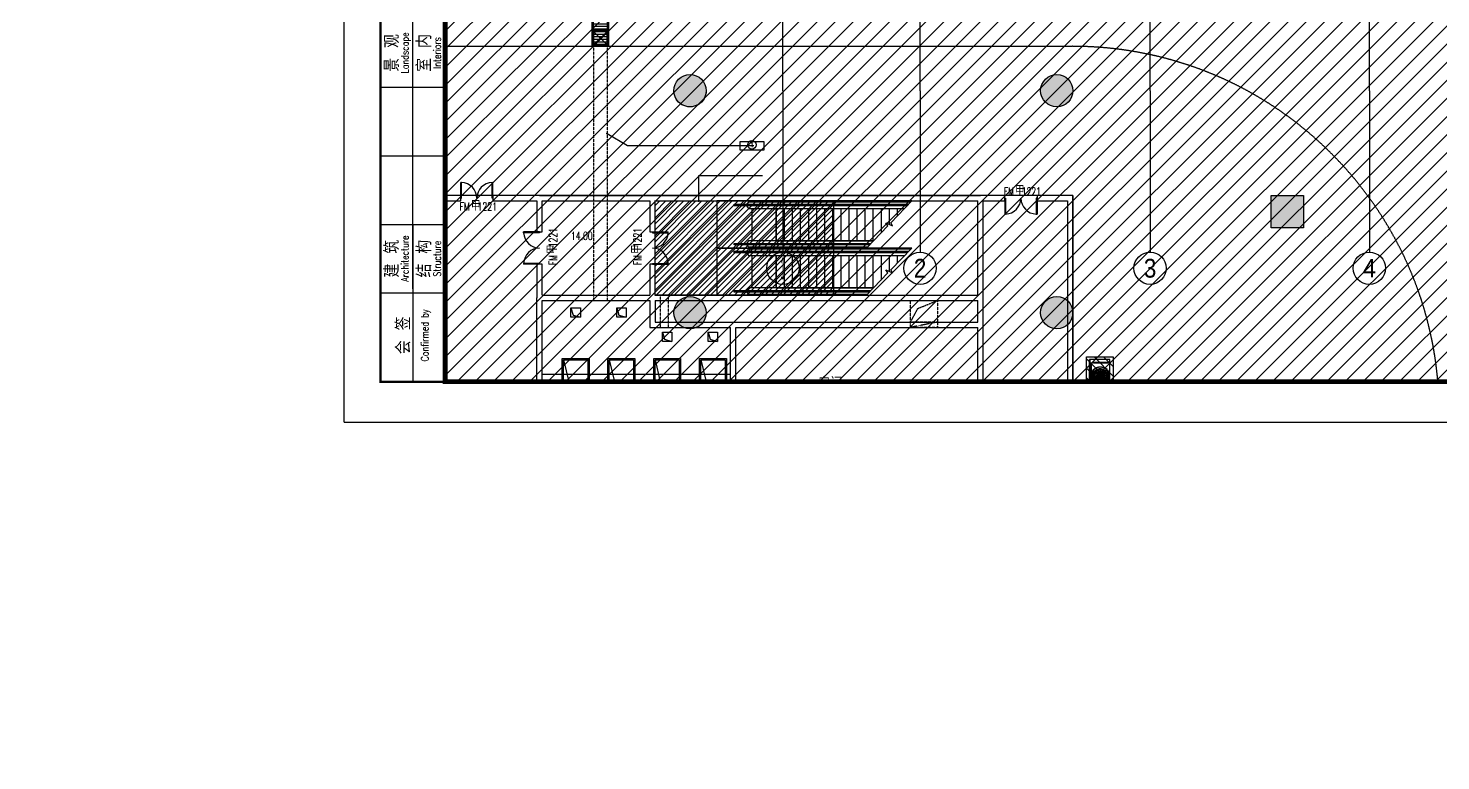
# Model space of a CAD drawing. Extents: x -12047294 to -5625356, y -1456591 to -622873.
# Drawn here: x -5837490 to -5784985, y -781285 to -754052 of the extents above; entities that cross this region are included whole.
import ezdxf
from ezdxf.enums import TextEntityAlignment as Align
from ezdxf.xclip import XClip

# ---------------------------------------------------------------- set-up
doc = ezdxf.new("R2010")
doc.units = 0
doc.header["$LTSCALE"] = 10
doc.header["$MEASUREMENT"] = 0
doc.header["$XCLIPFRAME"] = 2
for name, pattern in [('_DASH', [0.425, 0.3, -0.125]), ('_虚线L', [0.375, 0.25, -0.125]), ('CONTINOUS', [0]), ('DOTE', [2.42, 2, -0.2, 0.02, -0.2])]:
    doc.linetypes.add(name, pattern=pattern)
for name, color, linetype in [('A-DIM2_其他标注_', 3, 'Continuous'), ('A-DIMAXIS', 3, 'Continuous'), ('A-DITCH_路边沟_', 154, 'Continuous'), ('A-LINE_车行道边线_', 6, 'Continuous'), ('A-PUB_HATCH', 8, 'Continuous'), ('A-STRUCTURE_结构线_', 40, 'CONTINOUS'), ('A-TEXTROOM-报建', 210, 'Continuous'), ('A2-边沟', 152, 'Continuous'), ('AXIS_TEXT', 7, 'Continuous'), ('colu', 3, 'Continuous'), ('DIM_MODI', 6, 'Continuous'), ('DOOR_FIRE_TEXT', 7, 'Continuous'), ('DOTE', 9, 'DOTE'), ('S-1灭火器', 4, 'Continuous'), ('SPACE', 7, 'Continuous'), ('STAIR', 5, 'Continuous'), ('V-DLJ-SB', 12, 'Continuous'), ('V-基础及预埋', 6, 'Continuous'), ('WALL', 2, 'Continuous'), ('WINDOW', 4, 'Continuous'), ('图框', 7, 'Continuous'), ('泵房', 20, 'Continuous')]:
    doc.layers.add(name, color=color, linetype=linetype)
doc.styles.add('_TCH_AXIS', font='tjromand.shx', dxfattribs={"bigfont": 'tjhts.shx'})
doc.styles.add('_TCH_SPACE', font='tjromans.shx', dxfattribs={"height": 5, "bigfont": 'tjhztxt.shx'})
doc.styles.add('_TCH_WINDOW', font='tjromans.shx', dxfattribs={"width": 0.7, "height": 3.5, "bigfont": 'tjhztxt.shx'})
doc.styles.add('COMPLEX', font='COMPLEX')
doc.styles.add('SMEDI', font='simplex.shx', dxfattribs={"width": 0.75, "bigfont": 'tjhts.shx'})
doc.styles.add('TKZ1_tjhts.shx', font='tjromant.shx', dxfattribs={"bigfont": 'tjhts.shx'})
doc.styles.add('TKZ2_tjkts.shx', font='tjromant.shx', dxfattribs={"bigfont": 'tjkts.shx'})

# ---------------------------------------------------------------- blocks, each defined once
blk = doc.blocks.new('灭火器')
at = {"layer": 'S-1灭火器'}
blk.add_lwpolyline([(-450, 0), (450, 0), (450, 300), (-450, 300)], close=True, dxfattribs=at)
blk.add_circle((1, 186), 158, dxfattribs=at)
at = {"layer": 'S-1灭火器', "style": 'SMEDI', "width": 1.928571}
blk.add_text('1', height=180, dxfattribs=at).set_placement((-27, 96), (30, 96), align=Align.FIT)
blk = doc.blocks.new('A$C07DF311E')
at = {"layer": 'V-DLJ-SB'}
for p, q in [((-1210, -255), (-1210, 453)), ((-1209, 453), (-1210, 453)), ((-1209, 454), (-1, 454)), ((-1209, 453), (-1209, 454)), ((-1208, 482), (-2, 482)), ((-1208, 482), (-1208, 454)), ((-1206, 454), (-1206, 482)), ((-1111, 332), (-1111, -196)), ((-1108, 332), (-1108, -196)), ((-1094, 332), (-1094, -196)), ((-1091, 332), (-1091, -196)), ((-1001, 442), (-684, 442)), ((-1001, 439), (-513, 439)), ((-1001, 425), (-740, 425)), ((-1001, 422), (-463, 422)), ((-962, 475), (-940, 475)), ((-940, 459), (-962, 459)), ((-908, 89), (-644, 89)), ((-889, 85), (-644, 85)), ((-817, 301), (-633, 112)), ((-814, 303), (-631, 114)), ((-806, -115), (-635, 61)), ((-803, -117), (-633, 58)), ((-209, 425), (-740, 425)), ((-209, 442), (-684, 442)), ((-643, 89), (-625, 89)), ((-643, 85), (-625, 85)), ((-634, 62), (-622, 74)), ((-633, 111), (-620, 98)), ((-632, 59), (-620, 71)), ((-630, 113), (-617, 100)), ((-624, 89), (-614, 89)), ((-624, 85), (-614, 85)), ((-621, 75), (-613, 84)), ((-619, 97), (-613, 91)), ((-619, 72), (-610, 81)), ((-616, 99), (-610, 93)), ((-614, 85), (-614, 89)), ((-613, 91), (-610, 93)), ((-613, 84), (-610, 81)), ((-609, 383), (-609, 120)), ((-609, 119), (-609, 101)), ((-609, 100), (-609, 80)), ((-609, 66), (-609, 80)), ((-609, 46), (-609, 65)), ((-609, -200), (-609, 45)), ((-605, 383), (-605, 120)), ((-605, 118), (-605, 100)), ((-605, 98), (-605, 80)), ((-605, 65), (-605, 80)), ((-605, 46), (-605, 64)), ((-605, -200), (-605, 45)), ((-601, 95), (-604, 93)), ((-601, 91), (-604, 93)), ((-601, 84), (-604, 81)), ((-591, 68), (-604, 81)), ((-588, 109), (-601, 96)), ((-600, 92), (-601, 91)), ((-588, 70), (-601, 84)), ((-600, 89), (-600, 85)), ((-599, 89), (-600, 89)), ((-580, 85), (-600, 85)), ((-586, 106), (-599, 93)), ((-580, 89), (-597, 89)), ((-577, 54), (-590, 67)), ((-404, 299), (-587, 110)), ((-575, 56), (-587, 69)), ((-401, 296), (-585, 107)), ((-315, 89), (-578, 89)), ((-561, 85), (-578, 85)), ((-406, -122), (-576, 53)), ((-403, -120), (-574, 55)), ((-315, 85), (-560, 85)), ((-551, 89), (-552, 89)), ((-209, 439), (-513, 439)), ((-209, 422), (-463, 422)), ((-248, 475), (-270, 475)), ((-270, 459), (-248, 459)), ((-119, 332), (-119, -196)), ((-116, 332), (-116, -196)), ((-102, 332), (-102, -196)), ((-99, 332), (-99, -196)), ((-4, 454), (-4, 482)), ((-2, 482), (-2, 454)), ((-1, 453), (-1, 454)), ((-1, 453), (0, 453)), ((0, -255), (0, 453)), ((1, 453), (0, 453)), ((1, 453), (1, 454)), ((2, 482), (2, 454)), ((4, 454), (4, 482)), ((-1209, -255), (-1210, -255)), ((-1209, -256), (-1209, -255)), ((-5, -256), (-1209, -256)), ((-1208, -268), (-1208, -256)), ((-1208, -268), (-581, -268)), ((-1206, -256), (-1206, -268)), ((-1206, -256), (-1021, -256)), ((-1064, -251), (-1086, -251)), ((-1064, -261), (-1086, -261)), ((-1075, -261), (-1075, -284)), ((-864, -151), (-853, -140)), ((-864, -151), (-862, -153)), ((-854, -170), (-864, -160)), ((-862, -153), (-851, -142)), ((-848, -157), (-851, -154)), ((-848, -154), (-851, -157)), ((-848, -157), (-851, -154)), ((-848, -154), (-851, -157)), ((-827, -144), (-849, -144)), ((-836, -157), (-847, -168)), ((-847, -168), (-845, -170)), ((-845, -170), (-834, -159)), ((-838, -155), (-838, -133)), ((-833, -142), (-829, -139)), ((-833, -148), (-827, -141)), ((-827, -136), (-820, -129)), ((-824, -139), (-817, -132)), ((-819, -128), (-807, -116)), ((-816, -131), (-804, -118)), ((-805, -245), (-809, -241)), ((-805, -241), (-809, -245)), ((-609, -219), (-609, -201)), ((-609, -226), (-609, -220)), ((-609, -233), (-609, -230)), ((-605, -233), (-609, -233)), ((-605, -219), (-605, -201)), ((-605, -226), (-605, -220)), ((-605, -233), (-605, -230)), ((-581, -268), (-2, -268)), ((-405, -245), (-409, -241)), ((-405, -241), (-409, -245)), ((-387, -144), (-365, -144)), ((-369, -170), (-380, -159)), ((-378, -157), (-367, -168)), ((-376, -155), (-376, -133)), ((-372, -163), (-374, -165)), ((-367, -168), (-369, -170)), ((-363, -157), (-366, -154)), ((-363, -154), (-366, -157)), ((-363, -157), (-366, -154)), ((-363, -154), (-366, -157)), ((-352, -153), (-363, -142)), ((-350, -151), (-361, -140)), ((-360, -170), (-350, -160)), ((-350, -151), (-352, -153)), ((-1, -256), (-189, -256)), ((-146, -251), (-124, -251)), ((-146, -261), (-124, -261)), ((-4, -256), (-4, -268)), ((-2, -268), (-2, -256)), ((-1, -256), (-1, -255)), ((-1, -255), (0, -255)), ((1, -255), (0, -255)), ((1, -256), (1, -255)), ((2, -268), (2, -256)), ((4, -256), (4, -268))]:
    blk.add_line(p, q, dxfattribs=at)
for centre, radius in [((-607, 87), 335), ((-607, 87), 270), ((-607, 87), 225), ((-607, 87), 180), ((-607, 87), 135), ((-607, 87), 90), ((-607, 87), 45), ((-850, -156), 5.4), ((-850, -156), 5.4), ((-838, -144), 4.23), ((-838, -144), 4.23), ((-807, -243), 6), ((-407, -243), 6), ((-376, -144), 4.23), ((-376, -144), 4.23), ((-364, -156), 5.4), ((-364, -156), 5.4)]:
    blk.add_circle(centre, radius, dxfattribs=at)
for centre, radius, start, end in [((-1001, 332), 110, 90, 180), ((-1001, 332), 107, 90, 180), ((-1001, 332), 93, 90, 180), ((-1001, 332), 90, 90, 180), ((-962, 467), 7.99, 154.849, 270), ((-962, 467), 7.99, 90, 154.849), ((-940, 467), 7.99, 25.151, 90), ((-940, 467), 7.99, 270, 25.151), ((-607, 87), 328, 133.9428, 223.9452), ((-608, 90), 325, 43.3136, 134.1785), ((-611, 87), 32.4, 0, 180), ((-611, 87), 13.5, 0, 180), ((-602, 87), 22.9, 180, 0), ((-607, 87), 327, 313.895, 43.895), ((-270, 467), 7.99, 154.849, 270), ((-270, 467), 7.99, 90, 154.849), ((-248, 467), 7.99, 25.151, 90), ((-248, 467), 7.99, 270, 25.151), ((-209, 332), 110, 0, 90), ((-209, 332), 107, 0, 90), ((-209, 332), 93, 0, 90), ((-209, 332), 90, 0, 90), ((-1101, -196), 10, 180, 0), ((-1101, -196), 7, 180, 0), ((-1086, -259), 7.99, 90, 158.736), ((-1086, -253), 7.99, 201.264, 270), ((-1064, -259), 7.99, 21.264, 90), ((-1064, -253), 7.99, 270, 338.736), ((-860, -156), 6.3, 135, 225), ((-850, -166), 6.3, 225, 315), ((-607, 87), 327, 226.105, 313.895), ((-364, -166), 6.3, 225, 315), ((-354, -156), 6.3, 315.2435, 45.2435), ((-146, -259), 7.99, 90, 158.736), ((-146, -253), 7.99, 201.264, 270), ((-124, -259), 7.99, 21.264, 90), ((-124, -253), 7.99, 270, 338.736), ((-109, -196), 10, 180, 0), ((-109, -196), 7, 180, 0)]:
    blk.add_arc(centre, radius, start, end, dxfattribs=at)
blk = doc.blocks.new('CX-DLJ')
at = {"layer": 'V-基础及预埋'}
h = blk.add_hatch(dxfattribs=at)
h.set_pattern_fill('ANSI31', color=256, scale=2000)
h.set_pattern_definition([(45, (-1592892.57, -2328708.7), (-176.776695, 176.776695), [])])
h.paths.add_polyline_path([(0, 1000), (1400, 1000), (1400, 0), (0, 0)])
blk.add_lwpolyline([(0, 1000), (1400, 1000), (1400, 0), (0, 0)], close=True, dxfattribs=at)
at = {"layer": 'V-DLJ-SB', "rotation": 180.0000000007888}
blk.add_blockref('A$C07DF311E', (95, 599), dxfattribs=at)
blk = doc.blocks.new('A$C4A357030')
at = {"layer": 'colu', "color": 154}
blk.add_lwpolyline([(-600, 0, 1), (600, 0, 1)], format="xyb", close=True, dxfattribs=at)
blk = doc.blocks.new('A$C4EC52655')
for p in [(0, 0), (12000, 0), (0, -8254)]:
    blk.add_blockref('A$C4A357030', p)
for p, xscale, rotation in [((24000, 0), -1, 3.49607e-11), ((24000, -8254), -1, 1.233053e-10), ((0, -15747), -1, 179.9999999999764), ((0, -24001), -0.9999999999999998, 179.9999999998888), ((12000, -24001), -0.9999999999999998, 179.9999999998888)]:
    blk.add_blockref('A$C4A357030', p, dxfattribs=dict(xscale=xscale, rotation=rotation))
for p, rotation in [((24000, -15747), 180.0000000001469), ((24000, -24001), 179.9999999998539)]:
    blk.add_blockref('A$C4A357030', p, dxfattribs=dict(rotation=rotation))
blk = doc.blocks.new('FDFe23wdwd3234')
at = {"layer": 'A-PUB_HATCH'}
h = blk.add_hatch(dxfattribs=at)
h.set_pattern_fill('LINE', color=156, scale=100)
h.set_pattern_definition([(0, (-67036810.12, -9665284.71), (0, 95.25), [])])
h.paths.add_polyline_path([(-26583.73, 7550.261), (-26083.73, 7550.261), (-26083.173, -1350.35), (-26583.173, -1350.35)])
at = {"layer": 'A-STRUCTURE_结构线_'}
h = blk.add_hatch(color=156, dxfattribs=at)
h.dxf.hatch_style = 1
edge = h.paths.add_edge_path()
edge.add_arc((-23000.573, -3000.157), 600, 0, 360)
h = blk.add_hatch(color=156, dxfattribs=at)
h.dxf.hatch_style = 1
edge = h.paths.add_edge_path()
edge.add_arc((-9369.3, -3000.134), 600, 0, 360)
h = blk.add_hatch(color=156, dxfattribs=at)
h.dxf.hatch_style = 1
h.paths.add_polyline_path([(-1400.53, -6900.562), (-200.53, -6900.562), (-200.53, -8100.562), (-1400.53, -8100.562)])
h = blk.add_hatch(color=156, dxfattribs=at)
h.dxf.hatch_style = 1
edge = h.paths.add_edge_path()
edge.add_arc((-23000.573, -11254.057), 600, 0, 360)
h = blk.add_hatch(color=156, dxfattribs=at)
h.dxf.hatch_style = 1
edge = h.paths.add_edge_path()
edge.add_arc((-9369.095, -11254.233), 600, 0, 360)
at = {"layer": 'A2-边沟', "linetype": '_DASH'}
h = blk.add_hatch(dxfattribs=at)
h.set_pattern_fill('ANSI31', color=156, scale=100)
h.set_pattern_definition([(45, (-72974175.19, -5024938.16), (-112.2532015, 112.2532015), [])])
h.paths.add_polyline_path([(-24300.88, -7100.682), (-17660.688, -7100.682), (-17660.688, -10600.781), (-24300.88, -10600.781)])
at = {"layer": 'A-DIM2_其他标注_', "color": 156, "linetype": '_DASH'}
blk.add_line((-13802.716, -11600.781), (-14802.716, -11800.781), dxfattribs=at)
for points in [[(-13802.716, -10800.781), (-13802.716, -11600.781), (-14802.716, -11600.781), (-14802.614, -10800.654), (-13802.716, -10800.781)], [(-14802.716, -11600.781), (-14531.861, -11095.668), (-13802.716, -10800.781)]]:
    blk.add_lwpolyline(points, dxfattribs=at)
blk.add_lwpolyline([(-14802.716, -11600.781), (-13802.716, -11600.781), (-13802.716, -11800.781), (-14802.716, -11800.781)], close=True, dxfattribs=at)
at = {"layer": 'A-DITCH_路边沟_', "color": 156}
for points in [[(-26633.173, -1350.376), (-26633.173, 7550.261)], [(-26583.173, -1350.373), (-26583.173, 7550.261)], [(-26083.173, 7550.261), (-26083.173, -1350.35)], [(-26033.173, 7550.261), (-26033.173, -1350.347)]]:
    blk.add_lwpolyline(points, dxfattribs=at)
at = {"layer": 'A-LINE_车行道边线_', "color": 156}
blk.add_line((-37430.166, -1350.197), (-8800.907, -1350.621), dxfattribs=at)
blk.add_arc((-8800.907, -15000.572), 13649.951, 270, 90, dxfattribs=at)
at = {"layer": 'A-STRUCTURE_结构线_', "color": 156}
blk.add_lwpolyline([(-37430.166, -24800.71), (-12000.575, -24801.023), (-12000.609, -27500.44), (-3877.683, -27500.44), (-700.885, -25963.142), (-700.885, -24600.64), (-1200.608, -24600.64), (-1200.608, -21900.816), (-8769.095, -21900.816), (-8769.095, -6900.682), (-37430.166, -6900.682)], dxfattribs=at)
blk.add_lwpolyline([(-1400.53, -6900.562), (-200.53, -6900.562), (-200.53, -8100.562), (-1400.53, -8100.562)], close=True, dxfattribs=at)
for centre in [(-23000.573, -3000.157), (-23000.573, -3000.157), (-9369.3, -3000.134), (-23000.573, -11254.057), (-9369.095, -11254.233)]:
    blk.add_circle(centre, 600, dxfattribs=at)
at = {"layer": 'A2-边沟', "color": 156}
for p, q in [((-26083.73, -1300.301), (-26583.73, -800.301)), ((-26583.73, -1300.301), (-26083.73, -800.301))]:
    blk.add_line(p, q, dxfattribs=at)
at = {"layer": 'A2-边沟', "color": 156, "linetype": '_DASH'}
for p, q in [((-26583.576, -1350.358), (-26583.715, -10800.781)), ((-26583.576, -1350.358), (-26583.715, -10800.781)), ((-26083.752, -1350.365), (-26083.715, -10800.787)), ((-26083.752, -1350.365), (-26083.715, -10800.787)), ((-24100.573, -11800.781), (-24100.573, -10601.068)), ((-23800.573, -11800.781), (-23800.573, -10601.068))]:
    blk.add_line(p, q, dxfattribs=at)
at = {"layer": 'A2-边沟', "color": 156}
blk.add_lwpolyline([(-26633.73, -1350.301), (-26033.73, -1350.301), (-26033.73, -750.301), (-26633.73, -750.301)], close=True, dxfattribs=at)
blk.add_lwpolyline([(-26583.73, -1300.301), (-26083.73, -1300.301), (-26083.73, -800.301), (-26583.73, -800.301), (-26583.73, -1300.301)], dxfattribs=at)
at = {"layer": 'A2-边沟', "color": 156, "linetype": '_DASH', "const_width": 50}
blk.add_lwpolyline([(-24300.88, -7100.682), (-17660.688, -7100.682), (-17660.688, -10600.781), (-24300.88, -10600.781)], close=True, dxfattribs=at)
at = {"layer": 'DIM_MODI', "color": 156}
for p, q in [((-26083.734, -4593.076), (-25330.191, -5037.163)), ((-25330.191, -5037.163), (-20629.191, -5037.163)), ((-22674.401, -7100.682), (-22677.691, -6154.663)), ((-22677.691, -6154.663), (-20310.191, -6154.663))]:
    blk.add_line(p, q, dxfattribs=at)
at = {"layer": 'DIM_MODI', "color": 156, "const_width": 40}
for points in [[(-26100.964, -4582.922, 1), (-26066.504, -4603.231, 1)], [(-22674.331, -7120.682, 1), (-22674.471, -7080.682, 1)]]:
    blk.add_lwpolyline(points, format="xyb", close=True, dxfattribs=at)
at = {"layer": 'STAIR', "color": 156}
for p, q in [((-22000.88, -7100.682), (-22000.88, -8850.682)), ((-14760.88, -7100.682), (-22000.88, -7100.682)), ((-21356.38, -7275.682), (-21356.38, -7215.682)), ((-21356.38, -7215.682), (-14871.28, -7215.682)), ((-14928.88, -7275.682), (-21356.38, -7275.682)), ((-20906.38, -7215.682), (-20820.38, -7129.682)), ((-20906.38, -7275.682), (-20833.63, -7374.682)), ((-20820.38, -7129.682), (-14788.72, -7129.682)), ((-15538.665, -7910.874), (-14760.88, -7100.682)), ((-20833.63, -7374.682), (-15023.92, -7374.682)), ((-20700.88, -7374.682), (-20700.88, -8576.682)), ((-19800.88, -7374.682), (-15023.92, -7374.682)), ((-19800.88, -7374.682), (-19800.88, -8576.682)), ((-19800.88, -8576.682), (-19800.88, -7374.682)), ((-19500.88, -7374.682), (-19500.88, -8576.682)), ((-19200.88, -7374.682), (-19200.88, -8576.682)), ((-18900.88, -7374.682), (-18900.88, -8576.682)), ((-18600.88, -7374.682), (-18600.88, -8576.682)), ((-18300.88, -7374.682), (-18300.88, -8576.682)), ((-18000.88, -7374.682), (-18000.88, -8576.682)), ((-17700.88, -7374.682), (-17700.88, -8576.682)), ((-17400.88, -7374.682), (-17400.88, -8576.682)), ((-17100.88, -7374.682), (-17100.88, -8576.682)), ((-16800.88, -7374.682), (-16800.88, -8576.682)), ((-16500.88, -7374.682), (-16500.88, -8576.682)), ((-16200.88, -7374.682), (-16200.88, -8576.682)), ((-15900.88, -7374.682), (-15900.88, -8288.182)), ((-15600.88, -7374.682), (-15600.88, -7962.819)), ((-15300.88, -7374.682), (-15300.88, -7663.182)), ((-16440.88, -8850.682), (-15649.275, -8026.093)), ((-15649.275, -8026.093), (-15719.147, -7910.581)), ((-15719.147, -7910.581), (-15473.106, -8019.256)), ((-15473.106, -8019.256), (-15538.665, -7910.874)), ((-22000.88, -8850.682), (-22000.88, -10600.682)), ((-14760.88, -8850.682), (-22000.88, -8850.682)), ((-22000.88, -8850.682), (-16440.88, -8850.682)), ((-21356.38, -8735.682), (-21356.38, -8675.682)), ((-21356.38, -8675.682), (-16272.88, -8675.682)), ((-16330.48, -8735.682), (-21356.38, -8735.682)), ((-20833.63, -8576.682), (-20906.38, -8675.682)), ((-20820.38, -8821.682), (-20906.38, -8735.682)), ((-20906.38, -8965.682), (-20820.38, -8879.682)), ((-16177.84, -8576.682), (-20833.63, -8576.682)), ((-16413.04, -8821.682), (-20820.38, -8821.682)), ((-20820.38, -8879.682), (-14788.72, -8879.682)), ((-19800.88, -8576.682), (-16177.84, -8576.682)), ((-15538.665, -9660.874), (-14760.88, -8850.682)), ((-21356.38, -9025.682), (-21356.38, -8965.682)), ((-21356.38, -8965.682), (-14871.28, -8965.682)), ((-14928.88, -9025.682), (-21356.38, -9025.682)), ((-20906.38, -9025.682), (-20833.63, -9124.682)), ((-20833.63, -9124.682), (-15023.92, -9124.682)), ((-20700.88, -9124.682), (-20700.88, -10326.682)), ((-19800.88, -9124.682), (-15023.92, -9124.682)), ((-19800.88, -9124.682), (-19800.88, -10326.682)), ((-19800.88, -10326.682), (-19800.88, -9124.682)), ((-19500.88, -9124.682), (-19500.88, -10326.682)), ((-19200.88, -9124.682), (-19200.88, -10326.682)), ((-18900.88, -9124.682), (-18900.88, -10326.682)), ((-18600.88, -9124.682), (-18600.88, -10326.682)), ((-18300.88, -9124.682), (-18300.88, -10326.682)), ((-18000.88, -9124.682), (-18000.88, -10326.682)), ((-17700.88, -9124.682), (-17700.88, -10326.682)), ((-17400.88, -9124.682), (-17400.88, -10326.682)), ((-17100.88, -9124.682), (-17100.88, -10326.682)), ((-16800.88, -9124.682), (-16800.88, -10326.682)), ((-16500.88, -9124.682), (-16500.88, -10326.682)), ((-16200.88, -9124.682), (-16200.88, -10326.682)), ((-15900.88, -9124.682), (-15900.88, -10038.182)), ((-15600.88, -9124.682), (-15600.88, -9712.819)), ((-15300.88, -9124.682), (-15300.88, -9413.182)), ((-16440.88, -10600.682), (-15649.275, -9776.093)), ((-15649.275, -9776.093), (-15719.147, -9660.581)), ((-15719.147, -9660.581), (-15473.106, -9769.256)), ((-15473.106, -9769.256), (-15538.665, -9660.874)), ((-21356.38, -10485.682), (-21356.38, -10425.682)), ((-21356.38, -10425.682), (-16272.88, -10425.682)), ((-16330.48, -10485.682), (-21356.38, -10485.682)), ((-20833.63, -10326.682), (-20906.38, -10425.682)), ((-20820.38, -10571.682), (-20906.38, -10485.682)), ((-16177.84, -10326.682), (-20833.63, -10326.682)), ((-19800.88, -10326.682), (-16177.84, -10326.682)), ((-22000.88, -10600.682), (-16440.88, -10600.682)), ((-16413.04, -10571.682), (-20820.38, -10571.682))]:
    blk.add_line(p, q, dxfattribs=at)
at = {"layer": 'WALL', "color": 156}
for p, q in [((-31526.746, -6900.682), (-32526.747, -6900.682)), ((-32526.747, -7100.682), (-31526.746, -7100.682)), ((-31526.746, -7100.682), (-31526.746, -6900.682)), ((-28600.88, -6900.682), (-30326.746, -6900.682)), ((-30326.746, -6900.682), (-30326.746, -7100.682)), ((-30326.746, -7100.682), (-28700.88, -7100.682)), ((-28700.88, -7100.682), (-28700.88, -8250.731)), ((-28600.88, -6900.682), (-24400.88, -6900.682)), ((-28500.88, -8250.731), (-28500.88, -7100.682)), ((-28500.88, -7100.682), (-24500.88, -7100.682)), ((-24500.88, -7100.682), (-24500.88, -8250.682)), ((-24400.88, -6900.682), (-12200.88, -6900.682)), ((-24300.88, -8250.682), (-24300.88, -7100.682)), ((-24300.88, -7100.682), (-12300.88, -7100.682)), ((-12300.88, -10600.781), (-12300.88, -7100.682)), ((-11300.88, -6900.682), (-12200.88, -6900.682)), ((-12100.88, -10700.781), (-12100.88, -7100.682)), ((-12100.88, -7100.682), (-11300.88, -7100.682)), ((-11300.88, -7100.682), (-11300.88, -6900.682)), ((-8769.095, -6900.682), (-10100.88, -6900.682)), ((-10100.88, -6900.682), (-10100.88, -7100.682)), ((-10100.88, -7100.682), (-8969.095, -7100.682)), ((-8969.095, -7100.682), (-8969.095, -22000.638)), ((-8769.095, -6900.682), (-8769.095, -21900.64)), ((-28700.88, -8250.731), (-28500.88, -8250.731)), ((-24500.88, -8250.682), (-24300.88, -8250.682)), ((-28500.88, -9450.731), (-28700.88, -9450.731)), ((-28700.88, -9450.731), (-28700.88, -10700.781)), ((-28500.88, -10600.781), (-28500.88, -9450.731)), ((-24300.88, -9450.682), (-24500.88, -9450.682)), ((-24500.88, -9450.682), (-24500.88, -10600.781)), ((-24300.88, -10600.781), (-24300.88, -9450.682)), ((-28700.88, -16700.781), (-28700.88, -10700.781)), ((-28500.88, -10600.781), (-24500.88, -10600.781)), ((-28500.88, -16500.781), (-28500.88, -10800.781)), ((-28500.88, -10800.781), (-24497.191, -10800.781)), ((-24497.191, -10800.781), (-24497.191, -11800.781)), ((-24300.88, -10600.781), (-12300.88, -10600.781)), ((-24297.191, -10800.781), (-24297.191, -11600.781)), ((-24297.191, -10800.781), (-12300.88, -10800.781)), ((-12300.88, -11600.781), (-12300.88, -10800.781)), ((-12100.88, -11700.781), (-12100.88, -10700.781)), ((-24497.191, -11800.781), (-21500.88, -11800.781)), ((-24297.191, -11600.781), (-21400.88, -11600.781)), ((-21500.88, -16500.781), (-21500.88, -11800.781)), ((-21400.88, -11600.781), (-12300.88, -11600.781)), ((-21300.88, -11800.781), (-12300.88, -11800.781)), ((-21300.88, -16500.781), (-21300.88, -11800.781)), ((-12300.88, -16500.781), (-12300.88, -11800.781)), ((-12100.88, -16600.781), (-12100.88, -11700.781))]:
    blk.add_line(p, q, dxfattribs=at)
at = {"layer": 'WALL', "color": 156, "linetype": '_虚线L', "const_width": 50}
blk.add_lwpolyline([(-28500.88, -13550.781), (-21500.88, -13550.781)], dxfattribs=at)
at = {"layer": 'WINDOW', "color": 156}
for p, q in [((-31526.746, -7000.682), (-31526.746, -6415.682)), ((-31496.746, -6415.682), (-31526.746, -6415.682)), ((-31496.746, -7000.682), (-31496.746, -6415.682)), ((-30356.746, -7000.682), (-30356.746, -6415.682)), ((-30356.746, -6415.682), (-30326.746, -6415.682)), ((-30326.746, -7000.682), (-30326.746, -6415.682)), ((-31526.746, -7000.682), (-31496.746, -7000.682)), ((-30326.746, -7000.682), (-30356.746, -7000.682)), ((-11300.88, -7000.682), (-11300.88, -7585.682)), ((-11300.88, -7000.682), (-11270.88, -7000.682)), ((-11270.88, -7000.682), (-11270.88, -7585.682)), ((-10130.88, -7000.682), (-10130.88, -7585.682)), ((-10100.88, -7000.682), (-10130.88, -7000.682)), ((-10100.88, -7000.682), (-10100.88, -7585.682)), ((-11270.88, -7585.682), (-11300.88, -7585.682)), ((-10130.88, -7585.682), (-10100.88, -7585.682)), ((-28600.88, -8250.731), (-29185.88, -8250.731)), ((-29185.88, -8280.731), (-29185.88, -8250.731)), ((-28600.88, -8280.731), (-29185.88, -8280.731)), ((-28600.88, -8250.731), (-28600.88, -8280.731)), ((-24400.88, -8250.682), (-23815.88, -8250.682)), ((-24400.88, -8250.682), (-24400.88, -8280.682)), ((-24400.88, -8280.682), (-23815.88, -8280.682)), ((-23815.88, -8280.682), (-23815.88, -8250.682)), ((-28600.88, -9420.731), (-29185.88, -9420.731)), ((-29185.88, -9420.731), (-29185.88, -9450.731)), ((-28600.88, -9450.731), (-29185.88, -9450.731)), ((-28600.88, -9450.731), (-28600.88, -9420.731)), ((-24400.88, -9420.682), (-23815.88, -9420.682)), ((-24400.88, -9450.682), (-24400.88, -9420.682)), ((-24400.88, -9450.682), (-23815.88, -9450.682)), ((-23815.88, -9420.682), (-23815.88, -9450.682))]:
    blk.add_line(p, q, dxfattribs=at)
for centre, start, end in [((-31511.746, -7000.682), 0, 88.5307165), ((-30341.746, -7000.682), 91.4692835, 180), ((-11285.88, -7000.682), 271.4692835, 0), ((-10115.88, -7000.682), 180, 268.5307165), ((-28600.88, -8265.731), 181.4692836, 270), ((-24400.88, -8265.682), 270, 358.5307164), ((-28600.88, -9435.731), 90, 178.5307164), ((-24400.88, -9435.682), 1.4692836, 90)]:
    blk.add_arc(centre, 585, start, end, dxfattribs=at)
at = {"layer": '泵房', "color": 156, "ltscale": 0.5}
for p, q in [((-27425.88, -11075.781), (-27351.182, -11341.285)), ((-27351.182, -11341.285), (-27075.88, -11425.781)), ((-25725.88, -11075.781), (-25651.182, -11341.285)), ((-25651.182, -11341.285), (-25375.88, -11425.781)), ((-24025.88, -11975.781), (-23951.182, -12241.285)), ((-22325.88, -11975.781), (-22251.182, -12241.285)), ((-23951.182, -12241.285), (-23675.88, -12325.781)), ((-22251.182, -12241.285), (-21975.88, -12325.781))]:
    blk.add_line(p, q, dxfattribs=at)
for points in [[(-27075.88, -11075.781), (-27075.88, -11425.781), (-27425.88, -11425.781), (-27425.88, -11075.781)], [(-25375.88, -11075.781), (-25375.88, -11425.781), (-25725.88, -11425.781), (-25725.88, -11075.781)], [(-23675.88, -11975.781), (-23675.88, -12325.781), (-24025.88, -12325.781), (-24025.88, -11975.781)], [(-21975.88, -11975.781), (-21975.88, -12325.781), (-22325.88, -12325.781), (-22325.88, -11975.781)], [(-26750.88, -14150.781), (-27750.88, -14150.781), (-27750.88, -12950.781), (-26750.88, -12950.781)], [(-26800.88, -14100.781), (-27700.88, -14100.781), (-27700.88, -13000.781), (-26800.88, -13000.781)], [(-25050.88, -14150.781), (-26050.88, -14150.781), (-26050.88, -12950.781), (-25050.88, -12950.781)], [(-25100.88, -14100.781), (-26000.88, -14100.781), (-26000.88, -13000.781), (-25100.88, -13000.781)], [(-23350.88, -14150.781), (-24350.88, -14150.781), (-24350.88, -12950.781), (-23350.88, -12950.781)], [(-23400.88, -14100.781), (-24300.88, -14100.781), (-24300.88, -13000.781), (-23400.88, -13000.781)], [(-21650.88, -14150.781), (-22650.88, -14150.781), (-22650.88, -12950.781), (-21650.88, -12950.781)], [(-21700.88, -14100.781), (-22600.88, -14100.781), (-22600.88, -13000.781), (-21700.88, -13000.781)]]:
    blk.add_lwpolyline(points, close=True, dxfattribs=at)
for points in [[(-27700.88, -13000.781), (-27481.679, -13928.851), (-26800.88, -14100.781)], [(-26000.88, -13000.781), (-25781.679, -13928.851), (-25100.88, -14100.781)], [(-24300.88, -13000.781), (-24081.679, -13928.851), (-23400.88, -14100.781)], [(-22600.88, -13000.781), (-22381.679, -13928.851), (-21700.88, -14100.781)]]:
    blk.add_lwpolyline(points, dxfattribs=at)
at = {"color": 156}
blk.add_blockref('A$C4EC52655', (-47000.72, -3000.134), dxfattribs=at)
at = {"layer": 'A-STRUCTURE_结构线_', "color": 156, "rotation": 270}
blk.add_blockref('CX-DLJ', (-8269.095, -12900.71), dxfattribs=at)
at = {"layer": 'S-1灭火器', "color": 156}
blk.add_blockref('灭火器', (-20700.719, -5200.605), dxfattribs=at)
at = {"layer": 'DOOR_FIRE_TEXT', "color": 156, "style": '_TCH_WINDOW', "width": 0.705882}
for s, p in [('FM', (-11338.753, -6895.787)), ('1221', (-10673.008, -6895.787)), ('FM', (-31564.619, -7455.577)), ('1221', (-30898.874, -7455.577))]:
    blk.add_text(s, height=297.5, dxfattribs=at).set_placement(p)
at = {"layer": 'DOOR_FIRE_TEXT', "color": 156, "style": '_TCH_WINDOW'}
for p in [(-10918.753, -6895.787), (-31144.619, -7455.577)]:
    blk.add_text('甲', height=337.589, dxfattribs=at).set_placement(p)
at = {"layer": 'DOOR_FIRE_TEXT', "color": 156, "style": '_TCH_WINDOW', "width": 0.705882}
for s, p in [('1221', (-27945.985, -8822.859)), ('1221', (-24805.775, -8822.809)), ('FM', (-27945.985, -9488.604)), ('FM', (-24805.775, -9488.554))]:
    blk.add_text(s, height=297.5, rotation=90, dxfattribs=at).set_placement(p)
at = {"layer": 'DOOR_FIRE_TEXT', "color": 156, "style": '_TCH_WINDOW'}
for p in [(-27945.985, -9068.604), (-24805.775, -9068.554)]:
    blk.add_text('甲', height=337.589, rotation=90, dxfattribs=at).set_placement(p)
at = {"layer": 'SPACE', "color": 156, "style": '_TCH_SPACE', "width": 0.705882}
blk.add_text('14.00', height=297.5, dxfattribs=at).set_placement((-27430.691, -8545.913))
at = {"layer": 'SPACE', "color": 156, "style": '_TCH_SPACE'}
blk.add_text('房间', height=482.2695, dxfattribs=at).set_placement((-18248.542, -14132.163))
blk = doc.blocks.new('2015建筑类图框_A0')
for p, q in [((17, 33), (17, 338)), ((9, 83), (25, 83)), ((9, 66), (25, 66)), ((9, 49), (25, 49)), ((17, 49), (17, 32)), ((9, 32), (25, 32)), ((17, 32), (17, 10))]:
    blk.add_line(p, q)
at = {"const_width": 1.2}
blk.add_lwpolyline([(25, 831), (1179, 831), (1179, 10), (25, 10), (25, 831)], close=True, dxfattribs=at)
at = {"layer": '图框'}
for q in [(0, 841), (1189, 0)]:
    blk.add_line((0, 0), q, dxfattribs=at)
at = {"layer": '图框', "const_width": 0.6}
blk.add_lwpolyline([(25, 10), (9, 10), (9, 338), (25, 338)], dxfattribs=at)
at = {"style": 'TKZ2_tjkts.shx'}
for s, p in [('景 观', (11.79, 91.5)), ('室 内', (19.79, 91.5)), ('建 筑', (11.79, 40.5)), ('结 构', (19.79, 40.5)), ('会 签', (14.62, 21.5))]:
    blk.add_text(s, height=3.6, rotation=90, dxfattribs=at).set_placement(p, align=Align.MIDDLE_CENTER)
at = {"style": 'TKZ2_tjkts.shx', "width": 0.8}
for s, p in [('Landscape', (15.02, 91.5)), ('Interiors', (23.02, 91.5)), ('Architecture', (15.02, 40.5)), ('Structure', (23.02, 40.5)), ('Confirmed by', (19.95, 21.5))]:
    blk.add_text(s, height=1.8, rotation=90, dxfattribs=at).set_placement(p, align=Align.MIDDLE_CENTER)
at = {"style": 'TKZ1_tjhts.shx', "flags": 1}
for tag, p in [('CLIENT', (1139, 392.88)), ('PROJETNAME', (1139, 295.72)), ('SHEETTITLE', (1139, 138.31))]:
    blk.add_attdef(tag, text='', height=5, dxfattribs=at).set_placement(p, align=Align.MIDDLE_CENTER)
at = {"style": 'TKZ1_tjhts.shx'}
for tag, height, p in [('SUB-PROJECT', 3.6, (1149, 282)), ('SPRONO', 3, (1168.85, 271.46)), ('DISLIN', 3.6, (1129.11, 125.02)), ('STAGE', 3.6, (1168.85, 124.59)), ('SHENO', 3, (1128.97, 114.1)), ('REV', 3, (1168.42, 115.09))]:
    blk.add_attdef(tag, text='', height=height, dxfattribs=at).set_placement(p, align=Align.MIDDLE_CENTER)
at = {"style": 'TKZ1_tjhts.shx', "width": 0.6}
blk.add_attdef('PRONO', text='', height=3, dxfattribs=at).set_placement((1129.12, 271.77), align=Align.MIDDLE_CENTER)
blk = doc.blocks.new('*U174')
at = {"layer": '图框'}
blk.add_blockref('2015建筑类图框_A0', (0, 0), dxfattribs=at)
blk = doc.blocks.new('_AXISO')
blk.add_circle((0, 0), 0.5)
at = {"layer": 'AXIS_TEXT', "style": 'COMPLEX', "width": 1.041667}
blk.add_attdef('A', text='', height=0.56, dxfattribs=at).set_placement((-0.25, -0.28), (0.25, -0.28), align=Align.FIT)

msp = doc.modelspace()

# ---------------------------------------------------------------- hatches: boundary and pattern name
at = {"layer": 'A-TEXTROOM-报建'}
h = msp.add_hatch(dxfattribs=at)
h.set_pattern_fill('ANSI31', color=156, scale=300)
h.set_pattern_definition([(45, (6459.6, 7e-09), (-336.759605, 336.759605), [])])
edge = h.paths.add_edge_path(flags=16)
edge.add_arc((-5789890.1, -733372.9), 19800.3, 180.00002, 210.33182)
edge.add_line((-5806980, -743372.1), (-5798690.9, -743375))
edge.add_arc((-5798679.1, -768354), 24979, 71.82959, 90.02715, ccw=False)
edge.add_arc((-5798679.1, -768354), 24979, 46.40636, 71.82959, ccw=False)
edge.add_arc((-5761511.4, -729209.4), 29000, 226.55073, 235.72344)
edge.add_line((-5777843.9, -753173), (-5734626.5, -753172.4))
edge.add_line((-5734626.5, -753172.4), (-5734626.6, -742573))
edge.add_line((-5734626.6, -742573), (-5724090.3, -742573.2))
edge.add_line((-5724090.3, -742573.2), (-5724090.3, -706873))
edge.add_line((-5724090.3, -706873), (-5715090.4, -706873))
edge.add_line((-5715090.4, -706873), (-5715090.4, -697848.9))
edge.add_arc((-5806750.6, -701974.8), 91753, 2.577338, 4.963321)
edge.add_arc((-5757072.8, -697881.8), 41908, 5.26452, 17.9861)
edge.add_arc((-5817479.3, -718426.1), 105710, 18.467251, 21.437185)
edge.add_arc((-5747882, -689052.2), 30252, 17.82622, 40.55905)
edge.add_arc((-5746701.1, -686704.3), 27846.7, 38.4683, 72.82075)
edge.add_arc((-5793741.7, -821555.8), 170652.4, 71.1042, 72.756978)
edge.add_line((-5743156, -658573.2), (-5782091.3, -658573.2))
edge.add_line((-5782091.3, -658573.2), (-5782091.3, -664172.9))
edge.add_line((-5782091.3, -664172.9), (-5804290.4, -664172.9))
edge.add_line((-5804290.4, -664172.9), (-5804290.4, -680572.8))
edge.add_line((-5804290.4, -680572.8), (-5809690.4, -680572.8))
edge.add_line((-5809690.4, -680572.8), (-5809690.4, -733372.9))
h.paths.add_polyline_path([(-5821993.3, -644043.7), (-5678940.3, -644043.7), (-5678940.3, -767193.7), (-5821993.3, -767193.7)])

# ---------------------------------------------------------------- linework, layer by layer
at = {"layer": 'A-DIMAXIS'}
for p, q in [((-5809439.7, -756373.6), (-5809439.7, -762373.6)), ((-5804339.7, -756373.6), (-5804339.7, -762373.6)), ((-5795789.7, -756373.6), (-5795789.7, -762373.6)), ((-5787639.7, -756373.6), (-5787639.7, -762373.6))]:
    msp.add_line(p, q, dxfattribs=at)
at = {"layer": 'A-TEXTROOM-报建', "color": 156, "elevation": -200}
msp.add_lwpolyline([(-5821993.3, -644043.7), (-5678940.3, -644043.7), (-5678940.3, -767193.7), (-5821993.3, -767193.7)], close=True, dxfattribs=at)
at = {"layer": 'DOTE'}
for p, q in [((-5809439.7, -756373.6), (-5809439.7, -655372.8)), ((-5804339.7, -756373.6), (-5804339.7, -655372.8)), ((-5795789.7, -756373.6), (-5795789.7, -655372.8)), ((-5787639.7, -756373.6), (-5787639.7, -655372.8))]:
    msp.add_line(p, q, dxfattribs=at)

# ---------------------------------------------------------------- block references
ref = msp.add_blockref('FDFe23wdwd3234', (-5789889.7, -753373.4, -100))
XClip(ref).set_block_clipping_path([(-32103.6271261964, -13820.2654429288), (110949.3835978871, 109329.7345570714)])
at = {"layer": 'A-DIMAXIS'}
ref = msp.add_blockref('_AXISO', (-5809439.7, -762973.6), dxfattribs=dict(at, xscale=1200, yscale=1200, zscale=1200))
ref.add_attrib('A', '1', dxfattribs={"height": 817.2, "style": '_TCH_AXIS'}).set_placement((-5809536.9, -763382.1), (-5809342.4, -763382.1), align=Align.FIT)
ref = msp.add_blockref('_AXISO', (-5804339.7, -762973.6), dxfattribs=dict(at, xscale=1200, yscale=1200, zscale=1200))
ref.add_attrib('A', '2', dxfattribs={"height": 698.9, "style": '_TCH_AXIS'}).set_placement((-5804572.6, -763323), (-5804106.7, -763323), align=Align.FIT)
ref = msp.add_blockref('_AXISO', (-5795789.7, -762973.6), dxfattribs=dict(at, xscale=1200, yscale=1200, zscale=1200))
ref.add_attrib('A', '3', dxfattribs={"height": 698.9, "style": '_TCH_AXIS'}).set_placement((-5796022.6, -763323), (-5795556.7, -763323), align=Align.FIT)
ref = msp.add_blockref('_AXISO', (-5787639.7, -762973.6), dxfattribs=dict(at, xscale=1200, yscale=1200, zscale=1200))
ref.add_attrib('A', '4', dxfattribs={"height": 683.5, "style": '_TCH_AXIS'}).set_placement((-5787883.8, -763315.3), (-5787395.5, -763315.3), align=Align.FIT)
at = {"layer": '图框', "xscale": 150, "yscale": 150, "zscale": 150}
msp.add_blockref('*U174', (-5825743.3, -768693.7, -200), dxfattribs=at)

doc.saveas('drawing.dxf')
